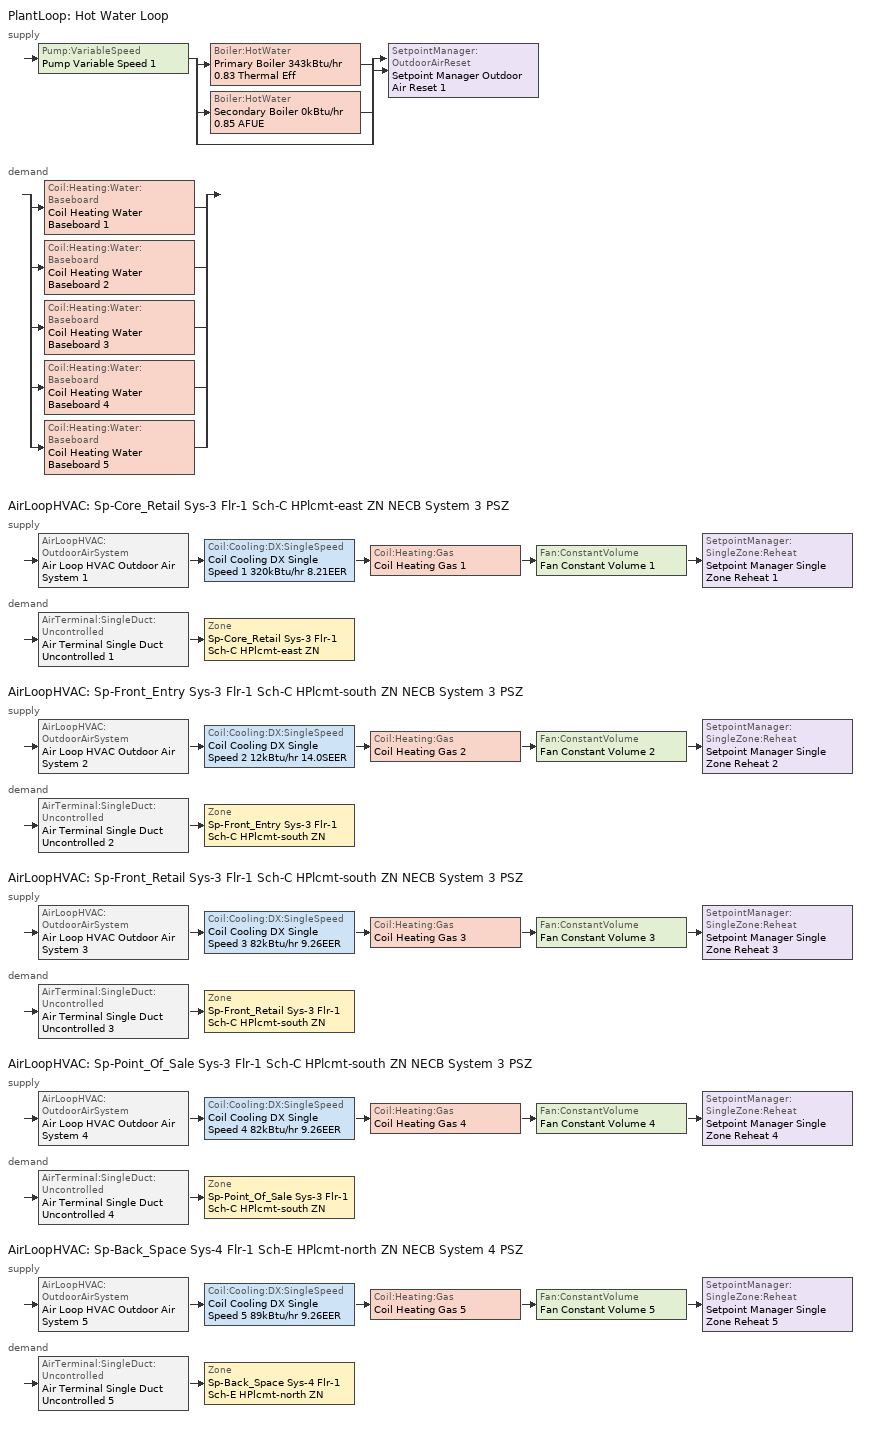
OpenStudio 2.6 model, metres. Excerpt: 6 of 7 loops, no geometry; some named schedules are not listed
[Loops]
PlantLoop 'Hot Water Loop'
 supply: Pump:VariableSpeed 'Pump Variable Speed 1' > split
  | Boiler:HotWater 'Primary Boiler 343kBtu/hr 0.83 Thermal Eff'
  | Boiler:HotWater 'Secondary Boiler 0kBtu/hr 0.85 AFUE'
  | bypass
  join > SetpointManager:OutdoorAirReset 'Setpoint Manager Outdoor Air Reset 1'
 demand: split
  | Coil:Heating:Water:Baseboard 'Coil Heating Water Baseboard 1'
  | Coil:Heating:Water:Baseboard 'Coil Heating Water Baseboard 2'
  | Coil:Heating:Water:Baseboard 'Coil Heating Water Baseboard 3'
  | Coil:Heating:Water:Baseboard 'Coil Heating Water Baseboard 4'
  | Coil:Heating:Water:Baseboard 'Coil Heating Water Baseboard 5'
AirLoopHVAC 'Sp-Core_Retail Sys-3 Flr-1 Sch-C HPlcmt-east ZN NECB System 3 PSZ'
 supply: AirLoopHVAC:OutdoorAirSystem 'Air Loop HVAC Outdoor Air System 1' > Coil:Cooling:DX:SingleSpeed 'Coil Cooling DX Single Speed 1 320kBtu/hr 8.21EER' > Coil:Heating:Gas 'Coil Heating Gas 1' > Fan:ConstantVolume 'Fan Constant Volume 1' > SetpointManager:SingleZone:Reheat 'Setpoint Manager Single Zone Reheat 1'
 demand: AirTerminal:SingleDuct:Uncontrolled 'Air Terminal Single Duct Uncontrolled 1' > Zone 'Sp-Core_Retail Sys-3 Flr-1 Sch-C HPlcmt-east ZN'
AirLoopHVAC 'Sp-Front_Entry Sys-3 Flr-1 Sch-C HPlcmt-south ZN NECB System 3 PSZ'
 supply: AirLoopHVAC:OutdoorAirSystem 'Air Loop HVAC Outdoor Air System 2' > Coil:Cooling:DX:SingleSpeed 'Coil Cooling DX Single Speed 2 12kBtu/hr 14.0SEER' > Coil:Heating:Gas 'Coil Heating Gas 2' > Fan:ConstantVolume 'Fan Constant Volume 2' > SetpointManager:SingleZone:Reheat 'Setpoint Manager Single Zone Reheat 2'
 demand: AirTerminal:SingleDuct:Uncontrolled 'Air Terminal Single Duct Uncontrolled 2' > Zone 'Sp-Front_Entry Sys-3 Flr-1 Sch-C HPlcmt-south ZN'
AirLoopHVAC 'Sp-Front_Retail Sys-3 Flr-1 Sch-C HPlcmt-south ZN NECB System 3 PSZ'
 supply: AirLoopHVAC:OutdoorAirSystem 'Air Loop HVAC Outdoor Air System 3' > Coil:Cooling:DX:SingleSpeed 'Coil Cooling DX Single Speed 3 82kBtu/hr 9.26EER' > Coil:Heating:Gas 'Coil Heating Gas 3' > Fan:ConstantVolume 'Fan Constant Volume 3' > SetpointManager:SingleZone:Reheat 'Setpoint Manager Single Zone Reheat 3'
 demand: AirTerminal:SingleDuct:Uncontrolled 'Air Terminal Single Duct Uncontrolled 3' > Zone 'Sp-Front_Retail Sys-3 Flr-1 Sch-C HPlcmt-south ZN'
AirLoopHVAC 'Sp-Point_Of_Sale Sys-3 Flr-1 Sch-C HPlcmt-south ZN NECB System 3 PSZ'
 supply: AirLoopHVAC:OutdoorAirSystem 'Air Loop HVAC Outdoor Air System 4' > Coil:Cooling:DX:SingleSpeed 'Coil Cooling DX Single Speed 4 82kBtu/hr 9.26EER' > Coil:Heating:Gas 'Coil Heating Gas 4' > Fan:ConstantVolume 'Fan Constant Volume 4' > SetpointManager:SingleZone:Reheat 'Setpoint Manager Single Zone Reheat 4'
 demand: AirTerminal:SingleDuct:Uncontrolled 'Air Terminal Single Duct Uncontrolled 4' > Zone 'Sp-Point_Of_Sale Sys-3 Flr-1 Sch-C HPlcmt-south ZN'
AirLoopHVAC 'Sp-Back_Space Sys-4 Flr-1 Sch-E HPlcmt-north ZN NECB System 4 PSZ'
 supply: AirLoopHVAC:OutdoorAirSystem 'Air Loop HVAC Outdoor Air System 5' > Coil:Cooling:DX:SingleSpeed 'Coil Cooling DX Single Speed 5 89kBtu/hr 9.26EER' > Coil:Heating:Gas 'Coil Heating Gas 5' > Fan:ConstantVolume 'Fan Constant Volume 5' > SetpointManager:SingleZone:Reheat 'Setpoint Manager Single Zone Reheat 5'
 demand: AirTerminal:SingleDuct:Uncontrolled 'Air Terminal Single Duct Uncontrolled 5' > Zone 'Sp-Back_Space Sys-4 Flr-1 Sch-E HPlcmt-north ZN'
[Sizing:Zone] Zone Cooling Design Supply Air Temperature Input Method=SupplyAirTemperature; Zone Cooling Design Supply Air Temperature {C}=13; Zone Cooling Design Supply Air Temperature Difference {deltaC}=11.11; Zone Heating Design Supply Air Temperature Input Method=SupplyAirTemperature; Zone Heating Design Supply Air Temperature {C}=43; Zone Heating Design Supply Air Temperature Difference {deltaC}=11.11; Zone Cooling Design Supply Air Humidity Ratio {kg-H2O/kg-air}=0.0085; Zone Heating Design Supply Air Humidity Ratio {kg-H2O/kg-air}=0.008; Zone Heating Sizing Factor=1.3; Zone Cooling Sizing Factor=1.1; Cooling Design Air Flow Method=DesignDay; Heating Design Air Flow Method=DesignDay; Account for Dedicated Outdoor Air System=No; Dedicated Outdoor Air System Control Strategy=NeutralSupplyAir; Dedicated Outdoor Air Low Setpoint Temperature for Design {C}=autosize; Dedicated Outdoor Air High Setpoint Temperature for Design {C}=autosize
Sp-Core_Retail Sys-3 Flr-1 Sch-C HPlcmt-east ZN; Sp-Front_Entry Sys-3 Flr-1 Sch-C HPlcmt-south ZN; Sp-Front_Retail Sys-3 Flr-1 Sch-C HPlcmt-south ZN; Sp-Point_Of_Sale Sys-3 Flr-1 Sch-C HPlcmt-south ZN; Sp-Back_Space Sys-4 Flr-1 Sch-E HPlcmt-north ZN
[Zone equipment]
Sp-Core_Retail Sys-3 Flr-1 Sch-C HPlcmt-east ZN: Air Terminal Single Duct Uncontrolled 1, Zone HVAC Baseboard Convective Water 1
Sp-Front_Entry Sys-3 Flr-1 Sch-C HPlcmt-south ZN: Air Terminal Single Duct Uncontrolled 2, Zone HVAC Baseboard Convective Water 2
Sp-Front_Retail Sys-3 Flr-1 Sch-C HPlcmt-south ZN: Air Terminal Single Duct Uncontrolled 3, Zone HVAC Baseboard Convective Water 3
Sp-Point_Of_Sale Sys-3 Flr-1 Sch-C HPlcmt-south ZN: Air Terminal Single Duct Uncontrolled 4, Zone HVAC Baseboard Convective Water 4
Sp-Back_Space Sys-4 Flr-1 Sch-E HPlcmt-north ZN: Air Terminal Single Duct Uncontrolled 5, Zone HVAC Baseboard Convective Water 5
[PlantLoop]
Hot Water Loop: Fluid Type=Water; Glycol Concentration=0; Plant Loop Volume {m3}=Autocalculate; Load Distribution Scheme=Optimal
[Sizing:Plant]
Hot Water Loop: Loop Type=Heating; Design Loop Exit Temperature {C}=82; Loop Design Temperature Difference {deltaC}=16; Sizing Option=NonCoincident; Zone Timesteps in Averaging Window=1; Coincident Sizing Factor Mode=None
[Pump:VariableSpeed]
Pump Variable Speed 1: Motor Efficiency=0.855; Pump Control Type=Intermittent; Skin Loss Radiative Fraction=0.5; Design Power Sizing Method=PowerPerFlowPerPressure; Design Electric Power per Unit Flow Rate {W/(m3/s)}=348701.1; Design Shaft Power per Unit Flow Rate per Unit Head {W-s/m3-Pa}=1.43473; Design Minimum Flow Rate Fraction=0
[Boiler:HotWater] Fuel Type=NaturalGas; Normalized Boiler Efficiency Curve=BOILER-EFFFPLR-NECB2011; Water Outlet Upper Temperature Limit {C}=99; Boiler Flow Mode=ConstantFlow; Parasitic Electric Load {W}=0; Sizing Factor=1
Name | Nominal Capacity {W} | Nominal Thermal Efficiency
Primary Boiler 343kBtu/hr 0.83 Thermal Eff | 100579 | 0.83
Secondary Boiler 0kBtu/hr 0.85 AFUE | 0.001 | 0.85
[SetpointManager:OutdoorAirReset]
Setpoint Manager Outdoor Air Reset 1: Control Variable=Temperature; Setpoint at Outdoor Low Temperature {C}=82; Outdoor Low Temperature {C}=-16; Setpoint at Outdoor High Temperature {C}=60; Outdoor High Temperature {C}=0
[AirLoopHVAC] Design Supply Air Flow Rate {m3/s}=AutoSize
Name | Availability Schedule
Sp-Core_Retail Sys-3 Flr-1 Sch-C HPlcmt-east ZN NECB System 3 PSZ | Sp-Core_Retail Sys-3 Flr-1 Sch-C HPlcmt-east ZN NECB System 3 PSZ Occ Sch
Sp-Front_Entry Sys-3 Flr-1 Sch-C HPlcmt-south ZN NECB System 3 PSZ | Always On Discrete
Sp-Front_Retail Sys-3 Flr-1 Sch-C HPlcmt-south ZN NECB System 3 PSZ | Sp-Front_Retail Sys-3 Flr-1 Sch-C HPlcmt-south ZN NECB System 3 PSZ Occ Sch
Sp-Point_Of_Sale Sys-3 Flr-1 Sch-C HPlcmt-south ZN NECB System 3 PSZ | Sp-Point_Of_Sale Sys-3 Flr-1 Sch-C HPlcmt-south ZN NECB System 3 PSZ Occ Sch
Sp-Back_Space Sys-4 Flr-1 Sch-E HPlcmt-north ZN NECB System 4 PSZ | Sp-Back_Space Sys-4 Flr-1 Sch-E HPlcmt-north ZN NECB System 4 PSZ Occ Sch
[Sizing:System] Type of Load to Size On=Sensible; Design Outdoor Air Flow Rate {m3/s}=Autosize; Minimum System Air Flow Ratio=1; Preheat Design Temperature {C}=7; Preheat Design Humidity Ratio {kg-H2O/kg-Air}=0.008; Precool Design Temperature {C}=13; Precool Design Humidity Ratio {kg-H2O/kg-Air}=0.008; Central Cooling Design Supply Air Temperature {C}=13; Central Heating Design Supply Air Temperature {C}=43; Sizing Option=NonCoincident; 100% Outdoor Air in Cooling=No; 100% Outdoor Air in Heating=No; Central Cooling Design Supply Air Humidity Ratio {kg-H2O/kg-Air}=0.0085; Central Heating Design Supply Air Humidity Ratio {kg-H2O/kg-Air}=0.008; Cooling Design Air Flow Method=DesignDay; Cooling Design Air Flow Rate {m3/s}=0; Heating Design Air Flow Method=DesignDay; Heating Design Air Flow Rate {m3/s}=0; System Outdoor Air Method=ZoneSum; Zone Maximum Outdoor Air Fraction=1; Cooling Supply Air Flow Rate Per Floor Area {m3/s-m2}=0.00996765; Cooling Fraction of Autosized Cooling Supply Air Flow Rate=1; Cooling Supply Air Flow Rate Per Unit Cooling Capacity {m3/s-W}=3.94755e-05; Heating Supply Air Flow Rate Per Floor Area {m3/s-m2}=0.00996765; Heating Fraction of Autosized Heating Supply Air Flow Rate=1; Heating Fraction of Autosized Cooling Supply Air Flow Rate=1; Heating Supply Air Flow Rate Per Unit Heating Capacity {m3/s-W}=3.15882e-05; Cooling Design Capacity Method=CoolingDesignCapacity; Cooling Design Capacity {W}=autosize; Cooling Design Capacity Per Floor Area {W/m2}=234.7; Fraction of Autosized Cooling Design Capacity=1; Heating Design Capacity Method=HeatingDesignCapacity; Heating Design Capacity {W}=autosize; Heating Design Capacity Per Floor Area {W/m2}=157; Fraction of Autosized Heating Design Capacity=1; Central Cooling Capacity Control Method=OnOff
Sp-Core_Retail Sys-3 Flr-1 Sch-C HPlcmt-east ZN NECB System 3 PSZ; Sp-Front_Entry Sys-3 Flr-1 Sch-C HPlcmt-south ZN NECB System 3 PSZ; Sp-Front_Retail Sys-3 Flr-1 Sch-C HPlcmt-south ZN NECB System 3 PSZ; Sp-Point_Of_Sale Sys-3 Flr-1 Sch-C HPlcmt-south ZN NECB System 3 PSZ; Sp-Back_Space Sys-4 Flr-1 Sch-E HPlcmt-north ZN NECB System 4 PSZ
[Fan:ConstantVolume] Availability Schedule=Always On Discrete; Fan Efficiency=0.39975; Pressure Rise {Pa}=640; Maximum Flow Rate {m3/s}=AutoSize; Motor Efficiency=0.615
Fan Constant Volume 1; Fan Constant Volume 2; Fan Constant Volume 3; Fan Constant Volume 4; Fan Constant Volume 5
[Coil:Heating:Gas] Availability Schedule=Always On Discrete; Nominal Capacity {W}=AutoSize; Parasitic Electric Load {W}=0; Part Load Fraction Correlation Curve=FURNACE-EFFPLR-NECB2011; Parasitic Gas Load {W}=0
Name | Gas Burner Efficiency
Coil Heating Gas 1 | 0.81
Coil Heating Gas 2; Coil Heating Gas 3; Coil Heating Gas 4; Coil Heating Gas 5 | 0.924
[Coil:Cooling:DX:SingleSpeed] Availability Schedule=Always On Discrete; Rated Total Cooling Capacity {W}=autosize; Rated Sensible Heat Ratio=autosize; Rated Air Flow Rate {m3/s}=autosize; Rated Evaporator Fan Power Per Volume Flow Rate {W/(m3/s)}=773.3; Total Cooling Capacity Function of Temperature Curve=DXCOOL-NECB2011-REF-CAPFT; Total Cooling Capacity Function of Flow Fraction Curve=DXCOOL-NECB2011-REF-CAPFFLOW; Energy Input Ratio Function of Temperature Curve=DXCOOL-NECB2011-REF-COOLEIRFT; Energy Input Ratio Function of Flow Fraction Curve=DXCOOL-NECB2011-REF-COOLEIRFFLOW; Part Load Fraction Correlation Curve=DXCOOL-NECB2011-REF-COOLPLFFPLR; Condenser Type=AirCooled; Evaporative Condenser Effectiveness=0; Evaporative Condenser Air Flow Rate {m3/s}=Autosize; Evaporative Condenser Pump Rated Power Consumption {W}=Autosize; Crankcase Heater Capacity {W}=0; Maximum Outdoor Dry-Bulb Temperature for Crankcase Heater Operation {C}=0; Basin Heater Capacity {W/K}=0; Basin Heater Setpoint Temperature {C}=10
Name | Rated COP {W/W}
Coil Cooling DX Single Speed 1 320kBtu/hr 8.21EER | 2.9809
Coil Cooling DX Single Speed 2 12kBtu/hr 14.0SEER | 3.8248
Coil Cooling DX Single Speed 3 82kBtu/hr 9.26EER | 3.18942
Coil Cooling DX Single Speed 4 82kBtu/hr 9.26EER | 3.18921
Coil Cooling DX Single Speed 5 89kBtu/hr 9.26EER | 3.19455
[Controller:OutdoorAir] Minimum Outdoor Air Flow Rate {m3/s}=autosize; Maximum Outdoor Air Flow Rate {m3/s}=Autosize; Economizer Control Action Type=ModulateFlow; Lockout Type=NoLockout; Minimum Limit Type=FixedMinimum; High Humidity Control=No; Heat Recovery Bypass Control Type=BypassWhenOAFlowGreaterThanMinimum
Name | Economizer Control Type | Minimum Outdoor Air Schedule | Controller Mechanical Ventilation | Economizer Maximum Limit Dry-Bulb Temperature {C} | Economizer Maximum Limit Enthalpy {J/kg} | Economizer Minimum Limit Dry-Bulb Temperature {C}
Controller Outdoor Air 1 | DifferentialEnthalpy | Sp-Core_Retail Sys-3 Flr-1 Sch-C HPlcmt-east ZN NECB System 3 PSZ Occ Sch | Controller Mechanical Ventilation 1
Controller Outdoor Air 2 | NoEconomizer | Always On Discrete | Controller Mechanical Ventilation 2 | 28 | 64000 | -100
Controller Outdoor Air 3 | DifferentialEnthalpy | Sp-Front_Retail Sys-3 Flr-1 Sch-C HPlcmt-south ZN NECB System 3 PSZ Occ Sch | Controller Mechanical Ventilation 3
Controller Outdoor Air 4 | DifferentialEnthalpy | Sp-Point_Of_Sale Sys-3 Flr-1 Sch-C HPlcmt-south ZN NECB System 3 PSZ Occ Sch | Controller Mechanical Ventilation 4
Controller Outdoor Air 5 | DifferentialEnthalpy | Sp-Back_Space Sys-4 Flr-1 Sch-E HPlcmt-north ZN NECB System 4 PSZ Occ Sch | Controller Mechanical Ventilation 5
[Controller:MechanicalVentilation] Availability Schedule=Always On Discrete; System Outdoor Air Method=ZoneSum
Controller Mechanical Ventilation 1; Controller Mechanical Ventilation 2; Controller Mechanical Ventilation 3; Controller Mechanical Ventilation 4; Controller Mechanical Ventilation 5
[AirLoopHVAC:OutdoorAirSystem]
Name | Controller
Air Loop HVAC Outdoor Air System 1 | Controller Outdoor Air 1
Air Loop HVAC Outdoor Air System 2 | Controller Outdoor Air 2
Air Loop HVAC Outdoor Air System 3 | Controller Outdoor Air 3
Air Loop HVAC Outdoor Air System 4 | Controller Outdoor Air 4
Air Loop HVAC Outdoor Air System 5 | Controller Outdoor Air 5
[SetpointManager:SingleZone:Reheat] Minimum Supply Air Temperature {C}=13; Maximum Supply Air Temperature {C}=43
Name | Control Zone
Setpoint Manager Single Zone Reheat 1 | Sp-Core_Retail Sys-3 Flr-1 Sch-C HPlcmt-east ZN
Setpoint Manager Single Zone Reheat 2 | Sp-Front_Entry Sys-3 Flr-1 Sch-C HPlcmt-south ZN
Setpoint Manager Single Zone Reheat 3 | Sp-Front_Retail Sys-3 Flr-1 Sch-C HPlcmt-south ZN
Setpoint Manager Single Zone Reheat 4 | Sp-Point_Of_Sale Sys-3 Flr-1 Sch-C HPlcmt-south ZN
Setpoint Manager Single Zone Reheat 5 | Sp-Back_Space Sys-4 Flr-1 Sch-E HPlcmt-north ZN
[AirTerminal:SingleDuct:Uncontrolled] Availability Schedule=Always On Discrete; Maximum Air Flow Rate {m3/s}=AutoSize
Air Terminal Single Duct Uncontrolled 1; Air Terminal Single Duct Uncontrolled 2; Air Terminal Single Duct Uncontrolled 3; Air Terminal Single Duct Uncontrolled 4; Air Terminal Single Duct Uncontrolled 5
[Coil:Heating:Water:Baseboard] Heating Design Capacity Method=HeatingDesignCapacity; Heating Design Capacity {W}=autosize; Heating Design Capacity Per Floor Area {W/m2}=0; Fraction of Autosized Heating Design Capacity=0.8
Coil Heating Water Baseboard 1; Coil Heating Water Baseboard 2; Coil Heating Water Baseboard 3; Coil Heating Water Baseboard 4; Coil Heating Water Baseboard 5
[ZoneHVAC:Baseboard:Convective:Water] Availability Schedule=Always On Discrete
Name | Heating Coil
Zone HVAC Baseboard Convective Water 1 | Coil Heating Water Baseboard 1
Zone HVAC Baseboard Convective Water 2 | Coil Heating Water Baseboard 2
Zone HVAC Baseboard Convective Water 3 | Coil Heating Water Baseboard 3
Zone HVAC Baseboard Convective Water 4 | Coil Heating Water Baseboard 4
Zone HVAC Baseboard Convective Water 5 | Coil Heating Water Baseboard 5
[Schedule:Ruleset]
Name | Default Day Schedule | Summer Design Day Schedule | Winter Design Day Schedule
Sp-Back_Space Sys-4 Flr-1 Sch-E HPlcmt-north ZN NECB System 4 PSZ Occ Sch | Sp-Back_Space Sys-4 Flr-1 Sch-E HPlcmt-north ZN NECB System 4 PSZ Occ Sch Default | Sp-Back_Space Sys-4 Flr-1 Sch-E HPlcmt-north ZN NECB System 4 PSZ Occ Sch Summer Design Day | Sp-Back_Space Sys-4 Flr-1 Sch-E HPlcmt-north ZN NECB System 4 PSZ Occ Sch Winter Design Day
Sp-Core_Retail Sys-3 Flr-1 Sch-C HPlcmt-east ZN NECB System 3 PSZ Occ Sch | Sp-Core_Retail Sys-3 Flr-1 Sch-C HPlcmt-east ZN NECB System 3 PSZ Occ Sch Default | Sp-Core_Retail Sys-3 Flr-1 Sch-C HPlcmt-east ZN NECB System 3 PSZ Occ Sch Summer Design Day | Sp-Core_Retail Sys-3 Flr-1 Sch-C HPlcmt-east ZN NECB System 3 PSZ Occ Sch Winter Design Day
Sp-Front_Retail Sys-3 Flr-1 Sch-C HPlcmt-south ZN NECB System 3 PSZ Occ Sch | Sp-Front_Retail Sys-3 Flr-1 Sch-C HPlcmt-south ZN NECB System 3 PSZ Occ Sch Default | Sp-Front_Retail Sys-3 Flr-1 Sch-C HPlcmt-south ZN NECB System 3 PSZ Occ Sch Summer Design Day | Sp-Front_Retail Sys-3 Flr-1 Sch-C HPlcmt-south ZN NECB System 3 PSZ Occ Sch Winter Design Day
Sp-Point_Of_Sale Sys-3 Flr-1 Sch-C HPlcmt-south ZN NECB System 3 PSZ Occ Sch | Sp-Point_Of_Sale Sys-3 Flr-1 Sch-C HPlcmt-south ZN NECB System 3 PSZ Occ Sch Default | Sp-Point_Of_Sale Sys-3 Flr-1 Sch-C HPlcmt-south ZN NECB System 3 PSZ Occ Sch Summer Design Day | Sp-Point_Of_Sale Sys-3 Flr-1 Sch-C HPlcmt-south ZN NECB System 3 PSZ Occ Sch Winter Design Day
[Schedule:Day]
Sp-Core_Retail Sys-3 Flr-1 Sch-C HPlcmt-east ZN NECB System 3 PSZ Occ Sch Default; Sp-Core_Retail Sys-3 Flr-1 Sch-C HPlcmt-east ZN NECB System 3 PSZ Occ Sch Winter Design Day; Sp-Core_Retail Sys-3 Flr-1 Sch-C HPlcmt-east ZN NECB System 3 PSZ Occ Sch Summer Design Day; Sp-Front_Retail Sys-3 Flr-1 Sch-C HPlcmt-south ZN NECB System 3 PSZ Occ Sch Default; Sp-Front_Retail Sys-3 Flr-1 Sch-C HPlcmt-south ZN NECB System 3 PSZ Occ Sch Winter Design Day; Sp-Front_Retail Sys-3 Flr-1 Sch-C HPlcmt-south ZN NECB System 3 PSZ Occ Sch Summer Design Day: 24, 0, 1
[Schedule:Rule] Date Specification Type=DateRange; Start Month=1; Start Day=1; End Month=12
Name | Schedule Ruleset | Rule Order | Day Schedule | Apply Monday | End Day | Apply Tuesday | Apply Wednesday | Apply Thursday | Apply Friday | Apply Saturday | Apply Sunday
Sp-Core_Retail Sys-3 Flr-1 Sch-C HPlcmt-east ZN NECB System 3 PSZ Occ Sch Monday Rule | Sp-Core_Retail Sys-3 Flr-1 Sch-C HPlcmt-east ZN NECB System 3 PSZ Occ Sch | 6 | Sp-Core_Retail Sys-3 Flr-1 Sch-C HPlcmt-east ZN NECB System 3 PSZ Occ Sch Monday | Yes | 25
Sp-Core_Retail Sys-3 Flr-1 Sch-C HPlcmt-east ZN NECB System 3 PSZ Occ Sch Tuesday Rule | Sp-Core_Retail Sys-3 Flr-1 Sch-C HPlcmt-east ZN NECB System 3 PSZ Occ Sch | 5 | Sp-Core_Retail Sys-3 Flr-1 Sch-C HPlcmt-east ZN NECB System 3 PSZ Occ Sch Tuesday |  | 26 | Yes
Sp-Core_Retail Sys-3 Flr-1 Sch-C HPlcmt-east ZN NECB System 3 PSZ Occ Sch Wednesday Rule | Sp-Core_Retail Sys-3 Flr-1 Sch-C HPlcmt-east ZN NECB System 3 PSZ Occ Sch | 4 | Sp-Core_Retail Sys-3 Flr-1 Sch-C HPlcmt-east ZN NECB System 3 PSZ Occ Sch Wednesday |  | 27 |  | Yes
Sp-Core_Retail Sys-3 Flr-1 Sch-C HPlcmt-east ZN NECB System 3 PSZ Occ Sch Thursday Rule | Sp-Core_Retail Sys-3 Flr-1 Sch-C HPlcmt-east ZN NECB System 3 PSZ Occ Sch | 3 | Sp-Core_Retail Sys-3 Flr-1 Sch-C HPlcmt-east ZN NECB System 3 PSZ Occ Sch Thursday |  | 28 |  |  | Yes
Sp-Core_Retail Sys-3 Flr-1 Sch-C HPlcmt-east ZN NECB System 3 PSZ Occ Sch Friday Rule | Sp-Core_Retail Sys-3 Flr-1 Sch-C HPlcmt-east ZN NECB System 3 PSZ Occ Sch | 2 | Sp-Core_Retail Sys-3 Flr-1 Sch-C HPlcmt-east ZN NECB System 3 PSZ Occ Sch Friday |  | 29 |  |  |  | Yes
Sp-Core_Retail Sys-3 Flr-1 Sch-C HPlcmt-east ZN NECB System 3 PSZ Occ Sch Saturday Rule | Sp-Core_Retail Sys-3 Flr-1 Sch-C HPlcmt-east ZN NECB System 3 PSZ Occ Sch | 1 | Sp-Core_Retail Sys-3 Flr-1 Sch-C HPlcmt-east ZN NECB System 3 PSZ Occ Sch Saturday |  | 30 |  |  |  |  | Yes
Sp-Core_Retail Sys-3 Flr-1 Sch-C HPlcmt-east ZN NECB System 3 PSZ Occ Sch Sunday Rule | Sp-Core_Retail Sys-3 Flr-1 Sch-C HPlcmt-east ZN NECB System 3 PSZ Occ Sch | 0 | Sp-Core_Retail Sys-3 Flr-1 Sch-C HPlcmt-east ZN NECB System 3 PSZ Occ Sch Sunday |  | 31 |  |  |  |  |  | Yes
Sp-Front_Retail Sys-3 Flr-1 Sch-C HPlcmt-south ZN NECB System 3 PSZ Occ Sch Monday Rule | Sp-Front_Retail Sys-3 Flr-1 Sch-C HPlcmt-south ZN NECB System 3 PSZ Occ Sch | 6 | Sp-Front_Retail Sys-3 Flr-1 Sch-C HPlcmt-south ZN NECB System 3 PSZ Occ Sch Monday | Yes | 25
Sp-Front_Retail Sys-3 Flr-1 Sch-C HPlcmt-south ZN NECB System 3 PSZ Occ Sch Tuesday Rule | Sp-Front_Retail Sys-3 Flr-1 Sch-C HPlcmt-south ZN NECB System 3 PSZ Occ Sch | 5 | Sp-Front_Retail Sys-3 Flr-1 Sch-C HPlcmt-south ZN NECB System 3 PSZ Occ Sch Tuesday |  | 26 | Yes
Sp-Front_Retail Sys-3 Flr-1 Sch-C HPlcmt-south ZN NECB System 3 PSZ Occ Sch Wednesday Rule | Sp-Front_Retail Sys-3 Flr-1 Sch-C HPlcmt-south ZN NECB System 3 PSZ Occ Sch | 4 | Sp-Front_Retail Sys-3 Flr-1 Sch-C HPlcmt-south ZN NECB System 3 PSZ Occ Sch Wednesday |  | 27 |  | Yes
Sp-Front_Retail Sys-3 Flr-1 Sch-C HPlcmt-south ZN NECB System 3 PSZ Occ Sch Thursday Rule | Sp-Front_Retail Sys-3 Flr-1 Sch-C HPlcmt-south ZN NECB System 3 PSZ Occ Sch | 3 | Sp-Front_Retail Sys-3 Flr-1 Sch-C HPlcmt-south ZN NECB System 3 PSZ Occ Sch Thursday |  | 28 |  |  | Yes
[Schedule:Constant]
Always On Discrete: Value=1
[Curve:Biquadratic] Minimum Value of x=13; Maximum Value of x=24; Minimum Value of y=24; Maximum Value of y=46
Name | Coefficient1 Constant | Coefficient2 x | Coefficient3 x**2 | Coefficient4 y | Coefficient5 y**2 | Coefficient6 x*y
DXCOOL-NECB2011-REF-CAPFT | 0.867905 | 0.0142459 | 0.00055436 | -0.0075575 | 3.3e-05 | -0.0001918
DXCOOL-NECB2011-REF-COOLEIRFT | 0.116936 | 0.0284933 | -0.0004112 | 0.0214108 | 0.00016103 | -0.0006791
[Curve:Quadratic] Coefficient1 Constant=1; Coefficient2 x=0; Coefficient3 x**2=0; Minimum Value of x=0; Maximum Value of x=1
DXCOOL-NECB2011-REF-CAPFFLOW; DXCOOL-NECB2011-REF-COOLEIRFFLOW
[Curve:Cubic] Maximum Value of x=1
Name | Coefficient1 Constant | Coefficient2 x | Coefficient3 x**2 | Coefficient4 x**3 | Minimum Value of x
DXCOOL-NECB2011-REF-COOLPLFFPLR | 0.0277 | 4.9151 | -8.184 | 4.2702 | 0.7
BOILER-EFFFPLR-NECB2011 | 0.2901 | 2.6664 | -3.764 | 1.82 | 0
FURNACE-EFFPLR-NECB2011 | 0.7277 | 1.0667 | -1.5174 | 0.7282 | 0
